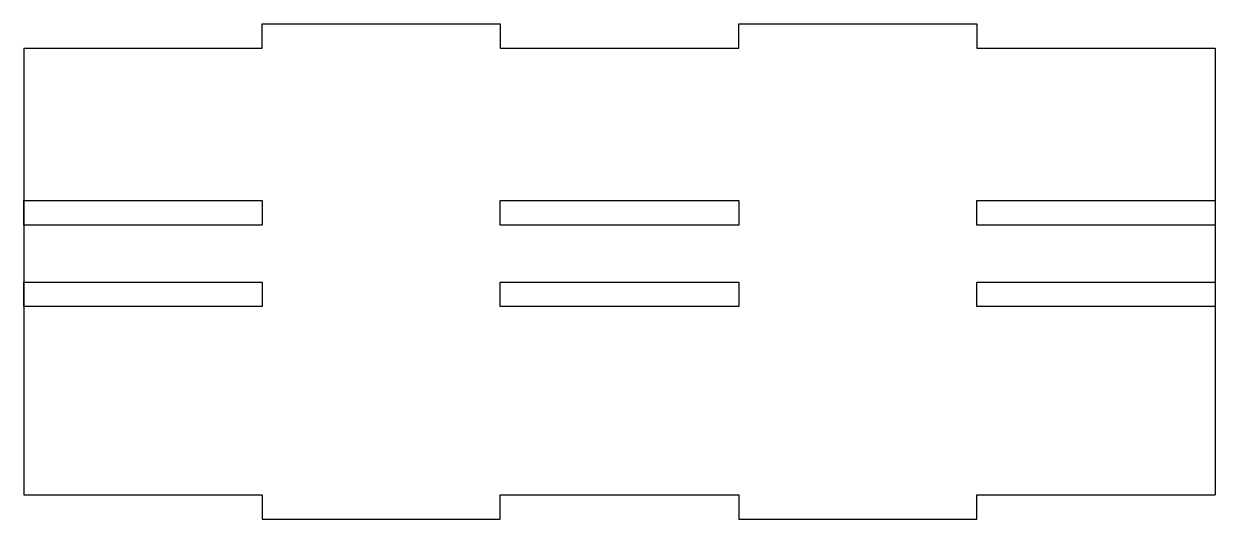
# Model space of a CAD drawing. Header units: millimetres. Extents: x -78 to 78, y -32 to 32.
import ezdxf

# ---------------------------------------------------------------- set-up
doc = ezdxf.new("R2010")
doc.units = ezdxf.units.MM
doc.layers.add('Shape2DView', color=7, linetype='CONTINUOUS')

msp = doc.modelspace()

# ---------------------------------------------------------------- linework, layer by layer
at = {"layer": 'Shape2DView'}
for p, q in [((-46.9, 29.3), (-46.9, 32.5)), ((-46.9, 32.5), (-15.65, 32.5)), ((-15.65, 32.5), (-15.65, 29.3)), ((15.65, 29.3), (15.65, 32.5)), ((15.65, 32.5), (46.9, 32.5)), ((46.9, 32.5), (46.9, 29.3)), ((-78.2, 29.3), (-46.9, 29.3)), ((-78.2, 29.3), (-78.2, -29.3)), ((-15.65, 29.3), (15.65, 29.3)), ((46.9, 29.3), (78.2, 29.3)), ((78.2, 29.3), (78.2, -29.3)), ((-78.2, 9.3), (-46.9, 9.3)), ((-78.2, 6.1), (-78.2, 9.3)), ((-46.9, 9.3), (-46.9, 6.1)), ((-15.65, 9.3), (15.65, 9.3)), ((-15.65, 6.1), (-15.65, 9.3)), ((15.65, 9.3), (15.65, 6.1)), ((46.9, 9.3), (78.2, 9.3)), ((46.9, 6.1), (46.9, 9.3)), ((78.2, 9.3), (78.2, 6.1)), ((-46.9, 6.1), (-78.2, 6.1)), ((15.65, 6.1), (-15.65, 6.1)), ((78.2, 6.1), (46.9, 6.1)), ((-78.2, -1.4), (-46.9, -1.4)), ((-78.2, -4.6), (-78.2, -1.4)), ((-46.9, -1.4), (-46.9, -4.6)), ((-15.65, -1.4), (15.65, -1.4)), ((-15.65, -4.6), (-15.65, -1.4)), ((15.65, -1.4), (15.65, -4.6)), ((46.9, -1.4), (78.2, -1.4)), ((46.9, -4.6), (46.9, -1.4)), ((78.2, -1.4), (78.2, -4.6)), ((-46.9, -4.6), (-78.2, -4.6)), ((15.65, -4.6), (-15.65, -4.6)), ((78.2, -4.6), (46.9, -4.6)), ((-78.2, -29.3), (-46.9, -29.3)), ((-46.9, -29.3), (-46.9, -32.5)), ((-15.65, -29.3), (15.65, -29.3)), ((-15.65, -32.5), (-15.65, -29.3)), ((15.65, -29.3), (15.65, -32.5)), ((46.9, -29.3), (78.2, -29.3)), ((46.9, -32.5), (46.9, -29.3)), ((-46.9, -32.5), (-15.65, -32.5)), ((15.65, -32.5), (46.9, -32.5))]:
    msp.add_line(p, q, dxfattribs=at)

doc.saveas('drawing.dxf')
